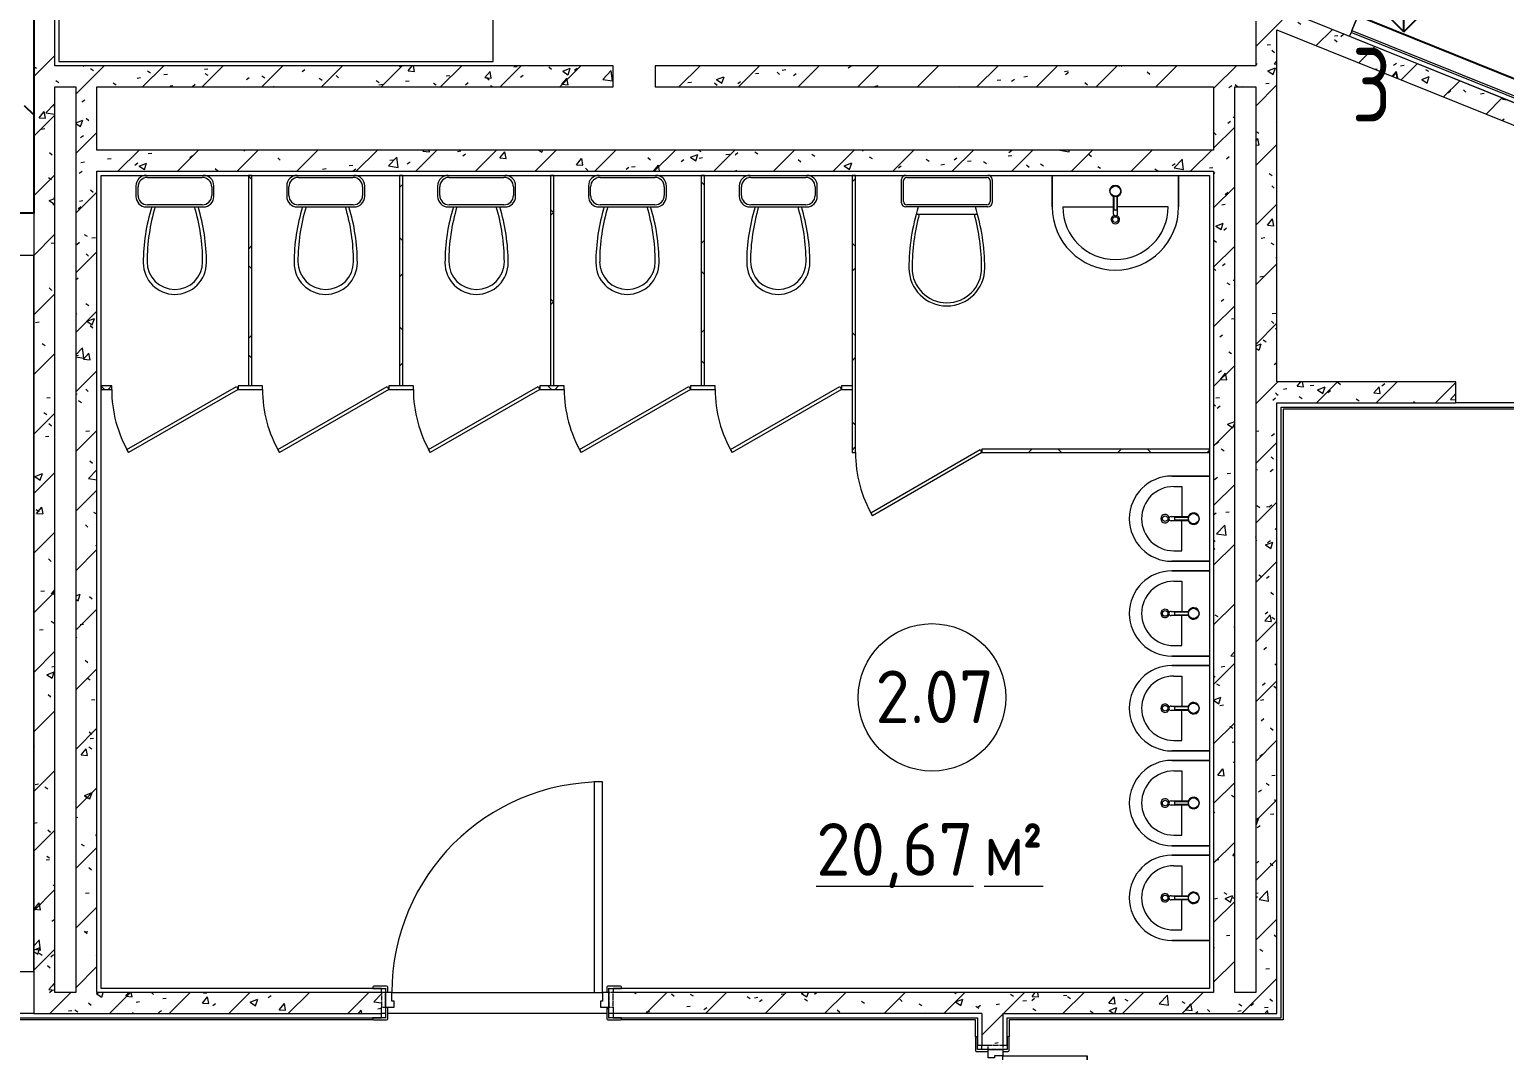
# Model space of a CAD drawing. Header units: millimetres. Extents: x -584918 to 2941280, y 3000189 to 4229862.
# Drawn here: x -453326 to -446325, y 3860735 to 3865582 of the extents above; entities that cross this region are included whole.
import ezdxf

# ---------------------------------------------------------------- set-up
doc = ezdxf.new("R2010")
doc.units = ezdxf.units.MM
doc.linetypes.add('ASVP_Невидимые', pattern=[5, 3, -2])
doc.linetypes.add('ASVP_Штриховая_ш3 п1_5', pattern=[4.5, 3, -1.5])
for name, color, linetype, lineweight in [('Двери', 7, 'Continuous', 0), ('Линии разделители', 7, 'ASVP_Штриховая_ш3 п1_5', 0), ('Марки помещений', 7, 'Continuous', 0), ('Обобщенные модели', 7, 'Continuous', 0), ('Перекрытие', 7, 'Continuous', 0), ('Разрезы', 7, 'Continuous', 0), ('Сантехника', 7, 'Continuous', 0), ('Стены внутренние', 7, 'Continuous', 0), ('Стены наружные', 7, 'Continuous', 0), ('Стены несущие', 7, 'Continuous', 0), ('Стены отделка', 7, 'Continuous', 0), ('Стены перегородки', 7, 'Continuous', 0), ('экспертиза условные обозначения', 1, 'Continuous', 0)]:
    doc.layers.add(name, color=color, linetype=linetype, lineweight=lineweight)
doc.styles.add('GOST Common_2', font='', dxfattribs={"height": 500})
doc.styles.add('GOST Common_3', font='', dxfattribs={"width": 0.9, "height": 500})
doc.styles.add('GOST Common_4', font='', dxfattribs={"width": 0.8, "height": 700})
doc.styles.get('GOST Common_2').set_extended_font_data('GOST Common')
doc.styles.get('GOST Common_3').set_extended_font_data('GOST Common')
doc.styles.get('GOST Common_4').set_extended_font_data('GOST Common')
pattern_1 = [(45, (-445536.98, 3844560.27), (-141.4214, 141.4214), [])]
pattern_2 = [(50, (-445536.98, 3844560.27), (364.368, -31.8783), [38.1, -419.1]), (355, (-445536.98, 3844560.27), (-70.486, 382.1133), [30.48, -335.28]), (100.451, (-445506.6, 3844557.6), (293.885, 350.2334), [32.38, -356.18]), (46.184, (-445537, 3844661.87), (542.1585, -84.086), [57.15, -628.65]), (96.636, (-445491.8, 3844654.86), (474.805, 494.855), [48.57, -534.27]), (351.184, (-445537, 3844661.87), (474.81, 494.85), [45.72, -502.92]), (21, (-445486.18, 3844636.47), (303.2285, -204.5305), [38.1, -419.1]), (326, (-445486.18, 3844636.47), (123.604, 368.376), [30.48, -335.28]), (71.451, (-445460.9, 3844619.42), (426.834, 163.8427), [32.38, -356.18]), (37.5, (-445536.98, 3844560.27), (6.17665, 169.11015), [16.764, -314.452, 16.764, -323.596, -336.55]), (37.5, (-445536.98, 3844560.27), (6.17665, 169.11015), [-671.576, 16.764, -319.786]), (7.5, (-445536.98, 3844560.27), (133.6389, 200.3615), [16.764, -177.292, 16.764, -306.832, -128.27]), (7.5, (-445536.98, 3844560.27), (133.6389, 200.3615), [-517.652, 16.764, -111.506]), (327.5, (-445650.27, 3844560.27), (271.1818, -11.4584), [16.764, -110.236, 16.764, -379.476, -525.78]), (327.5, (-445650.27, 3844560.27), (271.1818, -11.4584), [-523.24, 16.764, -509.016]), (317.5, (-445701.07, 3844560.27), (296.2585, 50.8528), [16.764, -148.336, 16.764, -246.38, -373.38]), (317.5, (-445701.07, 3844560.27), (296.2585, 50.8528), [-428.244, 16.764, -356.616])]
pattern_3 = [(45, (-445536.98, 3844560.27), (-212.132, 212.132), []), (135, (-445536.98, 3844560.27), (-212.132, -212.132), [])]
pattern_4 = [(90, (-445940.84, 3599179.46), (-431.0523, 431.0523), [114.3, -747.8046]), (45, (-445940.84, 3599179.46), (-431.0523, 431.0523), [114.3, -495.3]), (135, (-445940.84, 3599179.46), (-431.0523, -431.0523), [114.3, -495.3])]

# ---------------------------------------------------------------- blocks, each defined once
blk = doc.blocks.new('ASVP_ДверьДеревянная_1 полотно - Санузел 1000х2000h_полотно_ Г Л _950 в свету_-7525979-АР Этаж 02')
at = {"layer": 'Двери', "lineweight": 18}
for p, q in [((500, 1050), (460, 1050)), ((460, 1050), (460, 50)), ((500, 50), (500, 1050)), ((-500, 50), (-530, 50)), ((-530, 50), (-530, -20)), ((-500, 10), (-500, 50)), ((-490, 10), (-500, 10)), ((-490, -20), (-490, 10)), ((460, 50), (500, 50)), ((500, 10), (490, 10)), ((490, 10), (490, -20)), ((530, 50), (500, 50)), ((500, 50), (500, 10)), ((530, -20), (530, 50)), ((-530, -20), (-490, -20)), ((490, -20), (530, -20))]:
    blk.add_line(p, q, dxfattribs=at)
at = {"layer": 'Двери', "linetype": 'ASVP_Невидимые', "lineweight": 18}
for p, q in [((-530, 50), (-550, 50)), ((-550, 50), (-550, -20)), ((-530, -20), (-530, 50)), ((550, 50), (530, 50)), ((530, 50), (530, -20)), ((550, -20), (550, 50)), ((-550, -20), (-530, -20)), ((530, -20), (550, -20))]:
    blk.add_line(p, q, dxfattribs=at)
at = {"layer": 'Двери'}
blk.add_arc((500, 50), 1000, 90, 180, dxfattribs=at)
blk = doc.blocks.new('ASVP_НАЛИЧНИК МДФ_Двери - Наличник дверной МДФ-V8-АР Этаж 02')
at = {"layer": 'Обобщенные модели'}
h = blk.add_hatch(dxfattribs=at)
h.set_pattern_fill('FP_7', color=256, style=0, pattern_type=2)
h.set_pattern_definition([(216.87, (5735.7, -15912.83), (1249.4985, 833.00223), [208.25, -1874.25]), (206.565, (5985.6, -16037.78), (-416.5007, -416.5004), [465.661, -465.661]), (198.435, (5985.6, -16246.03), (-832.9995, -416.5009), [263.418, -1053.671])])
h.paths.add_polyline_path([(585, -10), (588.5, -8.5), (590, -5), (590, 0), (530, 0), (530, 50), (520, 50), (520, -5), (521.5, -8.5), (525, -10), (557.6, -10)])
h.paths.add_polyline_path([(-530, -10), (-525, -10), (-521.5, -8.5), (-520, -5), (-520, 50), (-530, 50), (-531, 0), (-590, -1), (-590, -5), (-588.5, -8.5), (-585, -10), (-531, -10)])
for p, q in [((-531, 0), (-590, 0)), ((-590, 0), (-590, -5)), ((-531, -1), (-531, 0)), ((-530, 50), (-530, -1)), ((-520, -5), (-520, 50)), ((520, 50), (520, -5)), ((530, -1), (530, 50)), ((590, 0), (531, 0)), ((531, 0), (531, -1)), ((590, -5), (590, 0)), ((-585, -10), (-525, -10)), ((-530, -1), (-531, -1)), ((525, -10), (585, -10)), ((531, -1), (530, -1))]:
    blk.add_line(p, q, dxfattribs=at)
for centre, start, end in [((-585, -5), 180, 270), ((-525, -5), 270, 360), ((525, -5), 180, 270), ((585, -5), 270, 360)]:
    blk.add_arc(centre, 5, start, end, dxfattribs=at)
blk = doc.blocks.new('ASVP_НАЛИЧНИК МДФ_Двери - Наличник дверной МДФ-V9-АР Этаж 02')
at = {"layer": 'Обобщенные модели'}
for p, q in [((-531, 0), (-590, 0)), ((-590, 0), (-590, -5)), ((-531, -1), (-531, 0)), ((-530, 20), (-530, -1)), ((-520, -5), (-520, 20)), ((520, 20), (520, -5)), ((530, -1), (530, 20)), ((590, 0), (531, 0)), ((531, 0), (531, -1)), ((590, -5), (590, 0)), ((-585, -10), (-525, -10)), ((-530, -1), (-531, -1)), ((525, -10), (585, -10)), ((531, -1), (530, -1))]:
    blk.add_line(p, q, dxfattribs=at)
for centre, start, end in [((-585, -5), 180, 270), ((-525, -5), 270, 360), ((525, -5), 180, 270), ((585, -5), 270, 360)]:
    blk.add_arc(centre, 5, start, end, dxfattribs=at)
blk = doc.blocks.new('ASVP_ДверьДеревянная_2 полотна - Межкомнатная 1300х2000h_полотна_ Г Л _1220 в свету_-7531502-АР Этаж 02')
at = {"layer": 'Двери', "lineweight": 18}
for p, q in [((650, 950), (610, 950)), ((610, 950), (610, 50)), ((650, 50), (650, 950)), ((-650, 450), (-610, 450)), ((-650, 50), (-650, 450)), ((-610, 450), (-610, 50)), ((-680, 50), (-650, 50)), ((-680, -20), (-680, 50)), ((-610, 50), (-650, 50)), ((-650, 50), (-650, 10)), ((-650, 10), (-640, 10)), ((-640, 10), (-640, -20)), ((610, 50), (650, 50)), ((650, 10), (640, 10)), ((640, 10), (640, -20)), ((680, 50), (650, 50)), ((650, 50), (650, 10)), ((680, -20), (680, 50)), ((-640, -20), (-680, -20)), ((640, -20), (680, -20))]:
    blk.add_line(p, q, dxfattribs=at)
at = {"layer": 'Двери', "linetype": 'ASVP_Невидимые', "lineweight": 18}
for p, q in [((-700, 50), (-680, 50)), ((-700, -20), (-700, 50)), ((-680, 50), (-680, -20)), ((700, 50), (680, 50)), ((680, 50), (680, -20)), ((700, -20), (700, 50)), ((-680, -20), (-700, -20)), ((680, -20), (700, -20))]:
    blk.add_line(p, q, dxfattribs=at)
at = {"layer": 'Двери'}
for centre, radius, start, end in [((650, 50), 900, 90, 180), ((-650, 50), 400, 360, 90)]:
    blk.add_arc(centre, radius, start, end, dxfattribs=at)
blk = doc.blocks.new('ASVP_НАЛИЧНИК МДФ_Двери - Наличник дверной МДФ-V57-АР Этаж 02')
at = {"layer": 'Обобщенные модели'}
for p, q in [((-681, 0), (-740, 0)), ((-740, 0), (-740, -5)), ((-681, -1), (-681, 0)), ((-680, 50), (-680, -1)), ((-670, -5), (-670, 50)), ((670, 50), (670, -5)), ((680, -1), (680, 50)), ((740, 0), (681, 0)), ((681, 0), (681, -1)), ((740, -5), (740, 0)), ((-735, -10), (-675, -10)), ((-680, -1), (-681, -1)), ((675, -10), (735, -10)), ((681, -1), (680, -1))]:
    blk.add_line(p, q, dxfattribs=at)
for centre, start, end in [((-735, -5), 180, 270), ((-675, -5), 270, 360), ((675, -5), 180, 270), ((735, -5), 270, 360)]:
    blk.add_arc(centre, 5, start, end, dxfattribs=at)
blk = doc.blocks.new('ASVP_НАЛИЧНИК МДФ_Двери - Наличник дверной МДФ-V58-АР Этаж 02')
at = {"layer": 'Обобщенные модели'}
for p, q in [((-681, 0), (-740, 0)), ((-740, 0), (-740, -5)), ((-681, -1), (-681, 0)), ((-680, 20), (-680, -1)), ((-670, -5), (-670, 20)), ((670, 20), (670, -5)), ((680, -1), (680, 20)), ((740, 0), (681, 0)), ((681, 0), (681, -1)), ((740, -5), (740, 0)), ((-735, -10), (-675, -10)), ((-680, -1), (-681, -1)), ((675, -10), (735, -10)), ((681, -1), (680, -1))]:
    blk.add_line(p, q, dxfattribs=at)
for centre, start, end in [((-735, -5), 180, 270), ((-675, -5), 270, 360), ((675, -5), 180, 270), ((735, -5), 270, 360)]:
    blk.add_arc(centre, 5, start, end, dxfattribs=at)
blk = doc.blocks.new('ASVP_2D_Унитаз_Слив - Унитаз детский-7571098-АР Этаж 02')
at = {"layer": 'Сантехника'}
for p, q in [((-294.1, -60), (-294.1, -110)), ((-284.1, -105), (-284.1, -65)), ((-239.1, -20), (20.9, -20)), ((65.9, -65), (65.9, -105)), ((75.9, -110), (75.9, -60)), ((-244.1, -160), (25.9, -160)), ((20.9, -150), (-239.1, -150))]:
    blk.add_line(p, q, dxfattribs=at)
for centre, radius, start, end in [((-244.1, -60), 50, 90, 180), ((-239.1, -65), 45, 90, 180), ((20.9, -65), 45, 360, 90), ((25.9, -60), 50, 360, 90), ((-244.1, -110), 50, 180, 270), ((-239.1, -105), 45, 180, 270), ((20.9, -105), 45, 270, 360), ((25.9, -110), 50, 270, 360), ((638.7, -425), 897.8, 162.83276, 180), ((661.9, -420.1), 902.8, 163.25645, 180), ((-880.1, -420.1), 902.8, 0, 16.74355), ((-856.9, -425), 897.8, 360, 17.16724), ((-109.1, -425), 150, 180, 269.90037), ((-109.1, -420.1), 131.9, 180, 270), ((-109.1, -425), 150, 269.90037, 360), ((-109.1, -420.1), 131.9, 270, 0)]:
    blk.add_arc(centre, radius, start, end, dxfattribs=at)
blk = doc.blocks.new('ASVP_2D_Унитаз_Слив - Унитаз для взрослых-7571099-АР Этаж 02')
at = {"layer": 'Сантехника'}
for p, q in [((-324.1, -140), (-324.1, -30)), ((-314.1, -135), (-314.1, -35)), ((-299.1, -20), (80.9, -20)), ((95.9, -35), (95.9, -135)), ((105.9, -30), (105.9, -140)), ((85.9, -160), (-304.1, -160)), ((80.9, -150), (-299.1, -150)), ((-254.8, -195), (36.7, -195))]:
    blk.add_line(p, q, dxfattribs=at)
for centre, radius, start, end in [((-304.1, -30), 20, 90, 180), ((-299.1, -35), 15, 90, 180), ((80.9, -35), 15, 360, 90), ((85.9, -30), 20, 0, 90), ((-304.1, -140), 20, 180, 270), ((-299.1, -135), 15, 180, 270), ((80.9, -135), 15, 270, 0), ((85.9, -140), 20, 270, 0), ((676.9, -450), 966, 162.52982, 180), ((691.9, -450), 966, 164.69381, 180), ((-910.1, -450), 966, 360, 15.30619), ((-895.1, -450), 966, 360, 17.47018), ((-109.1, -450), 180, 180, 270), ((-109.1, -450), 165, 180, 270), ((-109.1, -450), 165, 270, 360), ((-109.1, -450), 180, 270, 360)]:
    blk.add_arc(centre, radius, start, end, dxfattribs=at)
blk = doc.blocks.new('ASVP_2D_Раковина - Раковина 405х380 _детская_-7545342-АР Этаж 02')
at = {"layer": 'Сантехника'}
for p, q in [((-311.6, 187.5), (-311.6, 10)), ((-311.6, 10), (-311.6, 187.5)), ((-261.6, 179.3), (-261.6, 140)), ((-119.1, 110.6), (-119.1, 191.9)), ((-115.1, 176), (-115.1, 109.6)), ((-103.1, 176), (-115.1, 176)), ((-103.1, 109.6), (-103.1, 176)), ((-99.1, 191.9), (-99.1, 110.6)), ((43.4, 179.3), (43.4, 140)), ((93.4, 10), (93.4, 187.5)), ((93.4, 187.5), (93.4, 10)), ((-261.6, 140), (-119.1, 140)), ((43.4, 140), (-99.1, 140))]:
    blk.add_line(p, q, dxfattribs=at)
for centre, radius in [((-109.1, 220), 13.3), ((-109.1, 85), 24.5)]:
    blk.add_circle(centre, radius, dxfattribs=at)
for centre, radius, start, end in [((-109.1, 187.5), 202.5, 360, 180), ((-109.1, 187.5), 202.5, 360, 180), ((-109.1, 179.3), 152.5, 0, 180), ((-109.1, 220), 20, 284.14377, 255.85623), ((-109.1, 191.9), 10, 0, 180), ((-109.1, 85), 27.5, 102.60426, 77.39774), ((-109.1, 85), 25.3, 76.29328, 103.7089)]:
    blk.add_arc(centre, radius, start, end, dxfattribs=at)
blk = doc.blocks.new('Д_Эскиз_1П - Дверь_в_трансформируемой_перегородке-7571097-АР Этаж 02')
at = {"layer": 'Двери'}
for p, q in [((-300, 8), (219.6, 308)), ((227.6, 294.1), (-292, -5.9)), ((219.6, 308), (227.6, 294.1)), ((-292, -5.9), (-300, 8))]:
    blk.add_line(p, q, dxfattribs=at)
blk.add_arc((-300, 8), 600, 0, 30, dxfattribs=at)
blk = doc.blocks.new('ASVP_2D_Раковина - Раковина 600х450-7571100-АР Этаж 02')
at = {"layer": 'Сантехника'}
for p, q in [((-409.1, -160), (-409.1, -10)), ((-409.1, -10), (-409.1, -160)), ((190.9, -10), (190.9, -160)), ((190.9, -160), (190.9, -10)), ((-119.1, -110.6), (-119.1, -191.9)), ((-115.1, -176), (-115.1, -109.6)), ((-103.1, -109.6), (-103.1, -176)), ((-99.1, -191.9), (-99.1, -110.6)), ((-359.1, -160), (-119.1, -160)), ((-103.1, -176), (-115.1, -176)), ((140.9, -160), (-99.1, -160))]:
    blk.add_line(p, q, dxfattribs=at)
for centre, radius in [((-109.1, -85), 24.5), ((-109.1, -220), 13.3)]:
    blk.add_circle(centre, radius, dxfattribs=at)
for centre, radius, start, end in [((-109.1, -85), 27.5, 282.60226, 257.39574), ((-109.1, -85), 25.3, 256.2911, 283.70672), ((-109.1, -160), 300, 180, 0), ((-109.1, -160), 300, 180, 0), ((-109.1, -160), 250, 180, 360), ((-109.1, -220), 20, 104.14377, 75.85623), ((-109.1, -191.9), 10, 180, 360)]:
    blk.add_arc(centre, radius, start, end, dxfattribs=at)
blk = doc.blocks.new('ASVP_Марка_Помещение_ДваЗначения - Номер Площадь-685795-АР Этаж 02')
at = {"layer": 'Марки помещений'}
blk.add_circle((0, 0), 3.5, dxfattribs=at)

msp = doc.modelspace()

# ---------------------------------------------------------------- hatches: boundary and pattern name
at = {"layer": 'Стены внутренние'}
h = msp.add_hatch(dxfattribs=at)
h.set_pattern_fill('FP_1', color=256, style=0, pattern_type=2)
h.set_pattern_definition(pattern_1)
h.paths.add_polyline_path([(-445819.684, 3864941.668), (-445782.306, 3865034.42), (-451863.617, 3867485.097), (-451900.995, 3867392.345), (-446049.846, 3865034.42)])
h = msp.add_hatch(dxfattribs=at)
h.set_pattern_fill('FP_2', color=256, style=0, pattern_type=2)
h.set_pattern_definition(pattern_2)
h.paths.add_polyline_path([(-445819.684, 3864941.668), (-445782.306, 3865034.42), (-451863.617, 3867485.097), (-451900.995, 3867392.345), (-446049.846, 3865034.42)])
h = msp.add_hatch(dxfattribs=at)
h.set_pattern_fill('FP_1', color=256, style=0, pattern_type=2)
h.set_pattern_definition(pattern_1)
h.paths.add_polyline_path([(-453306.082, 3865409.598), (-453206.082, 3865409.598), (-453206.082, 3866511.202), (-453306.082, 3866511.202), (-453306.082, 3865459.028)])
h = msp.add_hatch(dxfattribs=at)
h.set_pattern_fill('FP_2', color=256, style=0, pattern_type=2)
h.set_pattern_definition(pattern_2)
h.paths.add_polyline_path([(-453306.082, 3865409.598), (-453206.082, 3865409.598), (-453206.082, 3866511.202), (-453306.082, 3866511.202), (-453306.082, 3865459.028)])
h = msp.add_hatch(dxfattribs=at)
h.set_pattern_fill('FP_1', color=256, style=0, pattern_type=2)
h.set_pattern_definition(pattern_1)
h.paths.add_polyline_path([(-447506.082, 3861009.598), (-447406.082, 3861009.598), (-447406.082, 3865580.963), (-447506.082, 3865621.261), (-447506.082, 3861122.249)])
h = msp.add_hatch(dxfattribs=at)
h.set_pattern_fill('FP_2', color=256, style=0, pattern_type=2)
h.set_pattern_definition(pattern_2)
h.paths.add_polyline_path([(-447506.082, 3861009.598), (-447406.082, 3861009.598), (-447406.082, 3865580.963), (-447506.082, 3865621.261), (-447506.082, 3861122.249)])
h = msp.add_hatch(dxfattribs=at)
h.set_pattern_fill('FP_1', color=256, style=0, pattern_type=2)
h.set_pattern_definition(pattern_1)
h.paths.add_polyline_path([(-452480.279, 3865309.598), (-450556.082, 3865309.598), (-450556.082, 3865409.598), (-453306.082, 3865409.598), (-453306.082, 3865309.598), (-452963.217, 3865309.598)])
h = msp.add_hatch(dxfattribs=at)
h.set_pattern_fill('FP_2', color=256, style=0, pattern_type=2)
h.set_pattern_definition(pattern_2)
h.paths.add_polyline_path([(-452480.279, 3865309.598), (-450556.082, 3865309.598), (-450556.082, 3865409.598), (-453306.082, 3865409.598), (-453306.082, 3865309.598), (-452963.217, 3865309.598)])
h = msp.add_hatch(dxfattribs=at)
h.set_pattern_fill('FP_1', color=256, style=0, pattern_type=2)
h.set_pattern_definition(pattern_1)
h.paths.add_polyline_path([(-447506.082, 3865309.598), (-447506.082, 3865409.598), (-450356.082, 3865409.598), (-450356.082, 3865309.598), (-447606.082, 3865309.598)])
h = msp.add_hatch(dxfattribs=at)
h.set_pattern_fill('FP_2', color=256, style=0, pattern_type=2)
h.set_pattern_definition(pattern_2)
h.paths.add_polyline_path([(-447506.082, 3865309.598), (-447506.082, 3865409.598), (-450356.082, 3865409.598), (-450356.082, 3865309.598), (-447606.082, 3865309.598)])
h = msp.add_hatch(dxfattribs=at)
h.set_pattern_fill('FP_1', color=256, style=0, pattern_type=2)
h.set_pattern_definition(pattern_1)
h.paths.add_polyline_path([(-453206.082, 3861009.598), (-453206.082, 3865309.598), (-453306.082, 3865309.598), (-453306.082, 3861009.598)])
h = msp.add_hatch(dxfattribs=at)
h.set_pattern_fill('FP_2', color=256, style=0, pattern_type=2)
h.set_pattern_definition(pattern_2)
h.paths.add_polyline_path([(-453206.082, 3861009.598), (-453206.082, 3865309.598), (-453306.082, 3865309.598), (-453306.082, 3861009.598)])
h = msp.add_hatch(dxfattribs=at)
h.set_pattern_fill('FP_1', color=256, style=0, pattern_type=2)
h.set_pattern_definition(pattern_1)
h.paths.add_polyline_path([(-453106.082, 3861009.598), (-453006.082, 3861009.598), (-453006.082, 3865309.598), (-453106.082, 3865309.598), (-453106.082, 3861122.249)])
h = msp.add_hatch(dxfattribs=at)
h.set_pattern_fill('FP_2', color=256, style=0, pattern_type=2)
h.set_pattern_definition(pattern_2)
h.paths.add_polyline_path([(-453106.082, 3861009.598), (-453006.082, 3861009.598), (-453006.082, 3865309.598), (-453106.082, 3865309.598), (-453106.082, 3861122.249)])
h = msp.add_hatch(dxfattribs=at)
h.set_pattern_fill('FP_1', color=256, style=0, pattern_type=2)
h.set_pattern_definition(pattern_1)
h.paths.add_polyline_path([(-447606.082, 3861009.598), (-447606.082, 3865309.598), (-447706.082, 3865309.598), (-447706.082, 3861009.598)])
h = msp.add_hatch(dxfattribs=at)
h.set_pattern_fill('FP_2', color=256, style=0, pattern_type=2)
h.set_pattern_definition(pattern_2)
h.paths.add_polyline_path([(-447606.082, 3861009.598), (-447606.082, 3865309.598), (-447706.082, 3865309.598), (-447706.082, 3861009.598)])
h = msp.add_hatch(dxfattribs=at)
h.set_pattern_fill('FP_1', color=256, style=0, pattern_type=2)
h.set_pattern_definition(pattern_1)
h.paths.add_polyline_path([(-453006.082, 3864909.598), (-447706.082, 3864909.598), (-447706.082, 3865009.598), (-453006.082, 3865009.598)])
h = msp.add_hatch(dxfattribs=at)
h.set_pattern_fill('FP_2', color=256, style=0, pattern_type=2)
h.set_pattern_definition(pattern_2)
h.paths.add_polyline_path([(-453006.082, 3864909.598), (-447706.082, 3864909.598), (-447706.082, 3865009.598), (-453006.082, 3865009.598)])
h = msp.add_hatch(dxfattribs=at)
h.set_pattern_fill('FP_1', color=256, style=0, pattern_type=2)
h.set_pattern_definition(pattern_1)
h.paths.add_polyline_path([(-447398.939, 3863809.598), (-446556.082, 3863809.598), (-446556.082, 3863909.598), (-447406.082, 3863909.598), (-447406.082, 3863809.598)])
h = msp.add_hatch(dxfattribs=at)
h.set_pattern_fill('FP_2', color=256, style=0, pattern_type=2)
h.set_pattern_definition(pattern_2)
h.paths.add_polyline_path([(-447398.939, 3863809.598), (-446556.082, 3863809.598), (-446556.082, 3863909.598), (-447406.082, 3863909.598), (-447406.082, 3863809.598)])
h = msp.add_hatch(dxfattribs=at)
h.set_pattern_fill('FP_1', color=256, style=0, pattern_type=2)
h.set_pattern_definition(pattern_1)
h.paths.add_polyline_path([(-447606.082, 3860909.598), (-447406.082, 3860909.598), (-447406.082, 3861009.598), (-450556.082, 3861009.598), (-450556.082, 3860909.598), (-447706.082, 3860909.598)])
h.paths.add_polyline_path([(-452480.279, 3860909.598), (-451656.082, 3860909.598), (-451656.082, 3861009.598), (-453306.082, 3861009.598), (-453306.082, 3860909.598), (-453006.082, 3860909.598)])
h = msp.add_hatch(dxfattribs=at)
h.set_pattern_fill('FP_2', color=256, style=0, pattern_type=2)
h.set_pattern_definition(pattern_2)
h.paths.add_polyline_path([(-447606.082, 3860909.598), (-447406.082, 3860909.598), (-447406.082, 3861009.598), (-450556.082, 3861009.598), (-450556.082, 3860909.598), (-447706.082, 3860909.598)])
h.paths.add_polyline_path([(-452480.279, 3860909.598), (-451656.082, 3860909.598), (-451656.082, 3861009.598), (-453306.082, 3861009.598), (-453306.082, 3860909.598), (-453006.082, 3860909.598)])
h = msp.add_hatch(dxfattribs=at)
h.set_pattern_fill('FP_1', color=256, style=0, pattern_type=2)
h.set_pattern_definition(pattern_1)
h.paths.add_polyline_path([(-448806.082, 3859309.598), (-448706.082, 3859309.598), (-448706.082, 3859359.598), (-448806.082, 3859359.598), (-448806.082, 3859315.258)])
h.paths.add_polyline_path([(-448776.082, 3860759.598), (-448706.082, 3860759.598), (-448706.082, 3860909.598), (-448806.082, 3860908.442), (-448806.082, 3860759.598)])
h = msp.add_hatch(dxfattribs=at)
h.set_pattern_fill('FP_2', color=256, style=0, pattern_type=2)
h.set_pattern_definition(pattern_2)
h.paths.add_polyline_path([(-448806.082, 3859309.598), (-448706.082, 3859309.598), (-448706.082, 3859359.598), (-448806.082, 3859359.598), (-448806.082, 3859315.258)])
h.paths.add_polyline_path([(-448776.082, 3860759.598), (-448706.082, 3860759.598), (-448706.082, 3860909.598), (-448806.082, 3860908.442), (-448806.082, 3860759.598)])
at = {"layer": 'Стены наружные'}
h = msp.add_hatch(dxfattribs=at)
h.set_pattern_fill('FP_14', color=256, style=0, pattern_type=2)
h.set_pattern_definition(pattern_3)
h.paths.add_polyline_path([(-452286.082, 3863889.598), (-452270.082, 3863889.598), (-452270.082, 3864889.598), (-452286.082, 3864889.598), (-452286.082, 3864013.435)])
h = msp.add_hatch(dxfattribs=at)
h.set_pattern_fill('FP_14', color=256, style=0, pattern_type=2)
h.set_pattern_definition(pattern_3)
h.paths.add_polyline_path([(-451570.082, 3863889.598), (-451554.082, 3863889.598), (-451554.082, 3864889.598), (-451570.082, 3864889.598), (-451570.082, 3864013.435)])
h = msp.add_hatch(dxfattribs=at)
h.set_pattern_fill('FP_14', color=256, style=0, pattern_type=2)
h.set_pattern_definition(pattern_3)
h.paths.add_polyline_path([(-450854.082, 3863889.598), (-450838.082, 3863889.598), (-450838.082, 3864889.598), (-450854.082, 3864889.598), (-450854.082, 3864013.435)])
h = msp.add_hatch(dxfattribs=at)
h.set_pattern_fill('FP_14', color=256, style=0, pattern_type=2)
h.set_pattern_definition(pattern_3)
h.paths.add_polyline_path([(-450138.082, 3863889.598), (-450122.082, 3863889.598), (-450122.082, 3864889.598), (-450138.082, 3864889.598), (-450138.082, 3864013.435)])
h = msp.add_hatch(dxfattribs=at)
h.set_pattern_fill('FP_14', color=256, style=0, pattern_type=2)
h.set_pattern_definition(pattern_3)
h.paths.add_polyline_path([(-449422.082, 3863573.598), (-449406.082, 3863573.598), (-449406.082, 3864889.598), (-449422.082, 3864889.598), (-449422.082, 3864013.435)])
h = msp.add_hatch(dxfattribs=at)
h.set_pattern_fill('FP_14', color=256, style=0, pattern_type=2)
h.set_pattern_definition(pattern_3)
h.paths.add_polyline_path([(-451570.082, 3863873.598), (-451504.082, 3863873.598), (-451504.082, 3863889.598), (-451620.082, 3863889.598), (-451620.082, 3863873.598)])
h.paths.add_polyline_path([(-452986.082, 3863873.598), (-452936.082, 3863873.598), (-452936.082, 3863889.598), (-452986.082, 3863889.598)])
h.paths.add_polyline_path([(-452336.082, 3863873.598), (-452220.082, 3863873.598), (-452220.082, 3863889.598), (-452336.082, 3863889.598)])
h.paths.add_polyline_path([(-450904.082, 3863873.598), (-450788.082, 3863873.598), (-450788.082, 3863889.598), (-450904.082, 3863889.598)])
h.paths.add_polyline_path([(-449472.082, 3863873.598), (-449422.082, 3863873.598), (-449422.082, 3863889.598), (-449472.082, 3863889.598)])
h.paths.add_polyline_path([(-450122.082, 3863873.598), (-450072.082, 3863873.598), (-450072.082, 3863889.598), (-450188.082, 3863889.598), (-450188.082, 3863873.598), (-450138.082, 3863873.598)])
h = msp.add_hatch(dxfattribs=at)
h.set_pattern_fill('FP_14', color=256, style=0, pattern_type=2)
h.set_pattern_definition(pattern_3)
h.paths.add_polyline_path([(-448616.778, 3863573.598), (-447726.082, 3863573.598), (-447726.082, 3863589.598), (-448806.082, 3863589.598), (-448806.082, 3863573.598)])
at = {"layer": 'экспертиза условные обозначения', "lineweight": -3}
h = msp.add_hatch(dxfattribs=at)
h.set_pattern_fill('GRASS', color=3, scale=24)
h.set_pattern_definition(pattern_4)
edge = h.paths.add_edge_path()
edge.add_line((-464117.667, 3872531.111), (-463407.492, 3874293.397))
edge.add_line((-463407.492, 3874293.397), (-446452.447, 3867460.767))
edge.add_line((-446452.447, 3867460.767), (-447162.622, 3865698.481))
edge.add_line((-447162.622, 3865698.481), (-451766.386, 3867559.12))
edge.add_arc((-452188.302, 3866523.809), 1117.981, 67.8278443, 178.9159405)
edge.add_line((-453306.082, 3866544.96), (-453306.082, 3864709.598))
edge.add_line((-453306.082, 3864709.598), (-456258.851, 3864709.598))
edge.add_line((-456258.851, 3864709.598), (-456256.082, 3869363.01))
edge.add_line((-456256.082, 3869363.01), (-460266.386, 3870984.493))
edge.add_line((-460266.386, 3870984.493), (-462958.851, 3872069.516))
h = msp.add_hatch(dxfattribs=at)
h.set_pattern_fill('GRASS', color=3, scale=24)
h.set_pattern_definition(pattern_4)
edge = h.paths.add_edge_path()
edge.add_line((-447049.451, 3865658.265), (-446341.145, 3867415.913))
edge.add_line((-446341.145, 3867415.913), (-444564.946, 3866700.132))
edge.add_line((-444564.946, 3866700.132), (-442509.176, 3871801.486))
edge.add_line((-442509.176, 3871801.486), (-441117.898, 3871240.821))
edge.add_line((-441117.898, 3871240.821), (-443173.668, 3866139.467))
edge.add_line((-443173.668, 3866139.467), (-432539.664, 3861854.123))
edge.add_line((-432539.664, 3861854.123), (-433249.838, 3860091.837))
edge.add_line((-433249.838, 3860091.837), (-438544.928, 3862225.679))
edge.add_arc((-438931.415, 3861168.873), 1125.26, 69.9119077, 178.1393932)
edge.add_line((-440056.082, 3861205.408), (-440056.082, 3859309.598))
edge.add_line((-440056.082, 3859309.598), (-442806.082, 3859309.598))
edge.add_line((-442806.082, 3859309.598), (-442806.082, 3863942.86))
edge.add_line((-442806.082, 3863942.86), (-445766.386, 3865141.209))
edge.add_line((-445766.386, 3865141.209), (-447049.451, 3865658.265))

# ---------------------------------------------------------------- linework, layer by layer
at = {"layer": 'Линии разделители'}
msp.add_line((-447049.658, 3865577.488), (-447023.494, 3865642.414), dxfattribs=at)
at = {"layer": 'Перекрытие'}
for p, q in [((-451126.082, 3865429.598), (-451126.082, 3867058.504)), ((-453186.082, 3866511.202), (-453186.082, 3865429.598)), ((-447023.494, 3865642.414), (-447049.658, 3865577.488)), ((-453186.082, 3865429.598), (-451126.082, 3865429.598)), ((-451606.082, 3861009.598), (-450646.082, 3861009.598)), ((-451636.082, 3860909.598), (-451656.082, 3860909.598)), ((-450586.082, 3860909.598), (-451626.082, 3860909.598)), ((-450556.082, 3860909.598), (-450576.082, 3860909.598)), ((-448806.082, 3860739.598), (-448806.082, 3860759.598))]:
    msp.add_line(p, q, dxfattribs=at)
at = {"layer": 'Стены внутренние'}
for p, q in [((-447049.658, 3865577.488), (-447053.396, 3865568.213)), ((-447049.658, 3865577.488), (-442826.082, 3863875.45)), ((-447376.082, 3863779.598), (-447376.082, 3860879.598)), ((-443086.082, 3863779.598), (-447376.082, 3863779.598)), ((-451696.082, 3860879.598), (-453966.082, 3860879.598)), ((-451696.082, 3860879.598), (-451696.082, 3860884.598)), ((-450516.082, 3860879.598), (-450516.082, 3860884.598)), ((-448836.082, 3860879.598), (-450516.082, 3860879.598)), ((-448836.082, 3860799.598), (-448836.082, 3860879.598)), ((-447376.082, 3860879.598), (-448676.082, 3860879.598)), ((-448676.082, 3860879.598), (-448676.082, 3860799.598)), ((-448836.082, 3860799.598), (-448831.082, 3860799.598)), ((-448676.082, 3860799.598), (-448681.082, 3860799.598))]:
    msp.add_line(p, q, dxfattribs=at)
at = {"layer": 'Стены несущие'}
for p, q in [((-442856.082, 3863855.195), (-451863.617, 3867485.097)), ((-453306.082, 3866511.202), (-453306.082, 3865409.598)), ((-453206.082, 3865409.598), (-453206.082, 3866511.202)), ((-447506.082, 3865621.261), (-447506.082, 3865409.598)), ((-447406.082, 3865580.963), (-444556.082, 3864432.455)), ((-447406.082, 3863909.598), (-447406.082, 3865580.963)), ((-453306.082, 3865409.598), (-453306.082, 3860909.598)), ((-450556.082, 3865409.598), (-453206.082, 3865409.598)), ((-450556.082, 3865309.598), (-450556.082, 3865409.598)), ((-447506.082, 3865409.598), (-450356.082, 3865409.598)), ((-450356.082, 3865409.598), (-450356.082, 3865309.598)), ((-453206.082, 3861009.598), (-453206.082, 3865309.598)), ((-453206.082, 3865309.598), (-453106.082, 3865309.598)), ((-453106.082, 3865309.598), (-453106.082, 3861009.598)), ((-453006.082, 3865309.598), (-450556.082, 3865309.598)), ((-453006.082, 3865009.598), (-453006.082, 3865309.598)), ((-450356.082, 3865309.598), (-447706.082, 3865309.598)), ((-447706.082, 3865309.598), (-447706.082, 3865009.598)), ((-447606.082, 3865309.598), (-447506.082, 3865309.598)), ((-447606.082, 3861009.598), (-447606.082, 3865309.598)), ((-447506.082, 3865309.598), (-447506.082, 3861009.598)), ((-447706.082, 3865009.598), (-453006.082, 3865009.598)), ((-453006.082, 3864909.598), (-447706.082, 3864909.598)), ((-453006.082, 3861009.598), (-453006.082, 3864909.598)), ((-447706.082, 3864909.598), (-447706.082, 3861009.598)), ((-446556.082, 3863909.598), (-447406.082, 3863909.598)), ((-446556.082, 3863809.598), (-446556.082, 3863909.598)), ((-447406.082, 3860909.598), (-447406.082, 3863809.598)), ((-447406.082, 3863809.598), (-446556.082, 3863809.598)), ((-453106.082, 3861009.598), (-453206.082, 3861009.598)), ((-451656.082, 3861009.598), (-453006.082, 3861009.598)), ((-447706.082, 3861009.598), (-450556.082, 3861009.598)), ((-447506.082, 3861009.598), (-447606.082, 3861009.598)), ((-451656.082, 3860909.598), (-451656.082, 3860939.598)), ((-450556.082, 3860939.598), (-450556.082, 3860909.598)), ((-453306.082, 3860909.598), (-451656.082, 3860909.598)), ((-448806.082, 3860909.598), (-450556.082, 3860909.598)), ((-448806.082, 3860909.598), (-448806.082, 3860759.598)), ((-448706.082, 3860909.598), (-447406.082, 3860909.598)), ((-448706.082, 3860909.598), (-448706.082, 3860759.598)), ((-448806.082, 3860759.598), (-448776.082, 3860759.598))]:
    msp.add_line(p, q, dxfattribs=at)
at = {"layer": 'Стены отделка'}
for p, q in [((-453306.082, 3864709.598), (-453306.082, 3866511.202)), ((-447053.396, 3865568.213), (-447060.872, 3865549.662)), ((-442836.082, 3863868.698), (-447053.396, 3865568.213)), ((-447060.872, 3865549.662), (-442856.082, 3863855.195)), ((-452986.082, 3864889.598), (-447726.082, 3864889.598)), ((-452986.082, 3861029.598), (-452986.082, 3864889.598)), ((-447726.082, 3864889.598), (-447726.082, 3861029.598)), ((-453906.082, 3864709.598), (-453306.082, 3864709.598)), ((-453306.082, 3864509.598), (-454006.082, 3864509.598)), ((-453306.082, 3861109.598), (-453306.082, 3864509.598)), ((-443056.082, 3863809.598), (-446556.082, 3863809.598)), ((-447386.082, 3860889.598), (-447386.082, 3863789.598)), ((-447386.082, 3863789.598), (-443076.082, 3863789.598)), ((-454106.082, 3861109.598), (-453306.082, 3861109.598)), ((-451656.082, 3861029.598), (-452986.082, 3861029.598)), ((-451656.082, 3861009.598), (-451656.082, 3861029.598)), ((-447726.082, 3861029.598), (-450556.082, 3861029.598)), ((-450556.082, 3861029.598), (-450556.082, 3861009.598)), ((-453306.082, 3860909.598), (-454106.082, 3860909.598)), ((-454106.082, 3860889.598), (-451656.082, 3860889.598)), ((-451656.082, 3860889.598), (-451656.082, 3860909.598)), ((-450556.082, 3860909.598), (-450556.082, 3860889.598)), ((-450556.082, 3860889.598), (-448826.082, 3860889.598)), ((-448826.082, 3860889.598), (-448826.082, 3860759.598)), ((-448686.082, 3860889.598), (-447386.082, 3860889.598)), ((-448686.082, 3860759.598), (-448686.082, 3860889.598)), ((-448826.082, 3860759.598), (-448806.082, 3860759.598)), ((-448706.082, 3860759.598), (-448686.082, 3860759.598))]:
    msp.add_line(p, q, dxfattribs=at)
at = {"layer": 'Стены перегородки'}
for p, q in [((-452286.082, 3864889.598), (-452286.082, 3863889.598)), ((-452270.082, 3864889.598), (-452286.082, 3864889.598)), ((-452270.082, 3863889.598), (-452270.082, 3864889.598)), ((-451570.082, 3864889.598), (-451570.082, 3863889.598)), ((-451554.082, 3864889.598), (-451570.082, 3864889.598)), ((-451554.082, 3863889.598), (-451554.082, 3864889.598)), ((-450854.082, 3864889.598), (-450854.082, 3863889.598)), ((-450838.082, 3864889.598), (-450854.082, 3864889.598)), ((-450838.082, 3863889.598), (-450838.082, 3864889.598)), ((-450138.082, 3864889.598), (-450138.082, 3863889.598)), ((-450122.082, 3864889.598), (-450138.082, 3864889.598)), ((-450122.082, 3863889.598), (-450122.082, 3864889.598)), ((-449422.082, 3864889.598), (-449422.082, 3863573.598)), ((-449406.082, 3864889.598), (-449422.082, 3864889.598)), ((-449406.082, 3863573.598), (-449406.082, 3864889.598)), ((-452936.082, 3863889.598), (-452986.082, 3863889.598)), ((-452986.082, 3863889.598), (-452986.082, 3863873.598)), ((-452936.082, 3863873.598), (-452936.082, 3863889.598)), ((-452220.082, 3863889.598), (-452336.082, 3863889.598)), ((-452336.082, 3863889.598), (-452336.082, 3863873.598)), ((-452220.082, 3863873.598), (-452220.082, 3863889.598)), ((-451504.082, 3863889.598), (-451620.082, 3863889.598)), ((-451620.082, 3863889.598), (-451620.082, 3863873.598)), ((-451504.082, 3863873.598), (-451504.082, 3863889.598)), ((-450788.082, 3863889.598), (-450904.082, 3863889.598)), ((-450904.082, 3863889.598), (-450904.082, 3863873.598)), ((-450788.082, 3863873.598), (-450788.082, 3863889.598)), ((-450072.082, 3863889.598), (-450188.082, 3863889.598)), ((-450188.082, 3863889.598), (-450188.082, 3863873.598)), ((-450072.082, 3863873.598), (-450072.082, 3863889.598)), ((-449422.082, 3863889.598), (-449472.082, 3863889.598)), ((-449472.082, 3863889.598), (-449472.082, 3863873.598)), ((-452986.082, 3863873.598), (-452936.082, 3863873.598)), ((-452336.082, 3863873.598), (-452220.082, 3863873.598)), ((-451620.082, 3863873.598), (-451504.082, 3863873.598)), ((-450904.082, 3863873.598), (-450788.082, 3863873.598)), ((-450188.082, 3863873.598), (-450072.082, 3863873.598)), ((-449472.082, 3863873.598), (-449422.082, 3863873.598)), ((-449422.082, 3863573.598), (-449406.082, 3863573.598)), ((-447726.082, 3863589.598), (-448806.082, 3863589.598)), ((-448806.082, 3863589.598), (-448806.082, 3863573.598)), ((-448806.082, 3863573.598), (-447726.082, 3863573.598)), ((-447726.082, 3863573.598), (-447726.082, 3863589.598))]:
    msp.add_line(p, q, dxfattribs=at)
at = {"layer": 'экспертиза условные обозначения', "color": 3, "lineweight": -3}
for points in [[(-464117.667, 3872531.111), (-463407.492, 3874293.397), (-446452.447, 3867460.767), (-447162.622, 3865698.481), (-451766.386, 3867559.12, 0.52661635), (-453306.082, 3866544.96), (-453306.082, 3864709.598), (-456258.851, 3864709.598), (-456256.082, 3869363.01), (-460266.386, 3870984.493), (-462958.851, 3872069.516)], [(-447049.451, 3865658.265), (-446341.145, 3867415.913), (-444564.946, 3866700.132), (-442509.176, 3871801.486), (-441117.898, 3871240.821), (-443173.668, 3866139.467), (-432539.664, 3861854.123), (-433249.838, 3860091.837), (-438544.928, 3862225.679, 0.51077637), (-440056.082, 3861205.408), (-440056.082, 3859309.598), (-442806.082, 3859309.598), (-442806.082, 3863942.86), (-445766.386, 3865141.209), (-447049.451, 3865658.265)]]:
    msp.add_lwpolyline(points, format="xyb", dxfattribs=at)

# ---------------------------------------------------------------- block references
at = {"layer": 'Двери'}
for name, p, rotation in [('Д_Эскиз_1П - Дверь_в_трансформируемой_перегородке-7571097-АР Этаж 02', (-452636.082, 3863881.598), 180), ('Д_Эскиз_1П - Дверь_в_трансформируемой_перегородке-7571097-АР Этаж 02', (-451920.082, 3863881.598), 180), ('Д_Эскиз_1П - Дверь_в_трансформируемой_перегородке-7571097-АР Этаж 02', (-451204.082, 3863881.598), 180), ('Д_Эскиз_1П - Дверь_в_трансформируемой_перегородке-7571097-АР Этаж 02', (-450488.082, 3863881.598), 180), ('Д_Эскиз_1П - Дверь_в_трансформируемой_перегородке-7571097-АР Этаж 02', (-449772.082, 3863881.598), 180), ('Д_Эскиз_1П - Дверь_в_трансформируемой_перегородке-7571097-АР Этаж 02', (-449106.082, 3863581.598), 180), ('ASVP_ДверьДеревянная_2 полотна - Межкомнатная 1300х2000h_полотна_ Г Л _1220 в свету_-7531502-АР Этаж 02', (-448756.082, 3860059.598), 269.9999999999999)]:
    msp.add_blockref(name, p, dxfattribs=dict(at, rotation=rotation))
msp.add_blockref('ASVP_ДверьДеревянная_1 полотно - Санузел 1000х2000h_полотно_ Г Л _950 в свету_-7525979-АР Этаж 02', (-451106.082, 3860959.598), dxfattribs=at)
at = {"layer": 'Марки помещений', "xscale": 99.99999999999993, "yscale": 99.99999999999993, "zscale": 99.99999999999993}
msp.add_blockref('ASVP_Марка_Помещение_ДваЗначения - Номер Площадь-685795-АР Этаж 02', (-449042.716, 3862411.265), dxfattribs=at)
at = {"layer": 'Обобщенные модели'}
for name, p, rotation in [('ASVP_НАЛИЧНИК МДФ_Двери - Наличник дверной МДФ-V9-АР Этаж 02', (-451106.082, 3861029.598), 180), ('ASVP_НАЛИЧНИК МДФ_Двери - Наличник дверной МДФ-V57-АР Этаж 02', (-448826.082, 3860059.598), 269.9999999999999), ('ASVP_НАЛИЧНИК МДФ_Двери - Наличник дверной МДФ-V58-АР Этаж 02', (-448686.082, 3860059.598), 89.99999999999972)]:
    msp.add_blockref(name, p, dxfattribs=dict(at, rotation=rotation))
msp.add_blockref('ASVP_НАЛИЧНИК МДФ_Двери - Наличник дверной МДФ-V8-АР Этаж 02', (-451106.082, 3860889.598), dxfattribs=at)
at = {"layer": 'Сантехника'}
for name, p in [('ASVP_2D_Унитаз_Слив - Унитаз детский-7571098-АР Этаж 02', (-452527.008, 3864899.598)), ('ASVP_2D_Унитаз_Слив - Унитаз детский-7571098-АР Этаж 02', (-451811.008, 3864899.598)), ('ASVP_2D_Унитаз_Слив - Унитаз детский-7571098-АР Этаж 02', (-451095.008, 3864899.598)), ('ASVP_2D_Унитаз_Слив - Унитаз детский-7571098-АР Этаж 02', (-450379.008, 3864899.598)), ('ASVP_2D_Унитаз_Слив - Унитаз детский-7571098-АР Этаж 02', (-449663.008, 3864899.598)), ('ASVP_2D_Унитаз_Слив - Унитаз для взрослых-7571099-АР Этаж 02', (-448863.008, 3864899.598)), ('ASVP_2D_Раковина - Раковина 600х450-7571100-АР Этаж 02', (-448063.008, 3864899.598))]:
    msp.add_blockref(name, p, dxfattribs=at)
at = {"layer": 'Сантехника', "rotation": 90.0000000000411}
for p in [(-447716.082, 3863368.673), (-447716.082, 3862918.673), (-447716.082, 3862468.673), (-447716.082, 3862018.673), (-447716.082, 3861568.673)]:
    msp.add_blockref('ASVP_2D_Раковина - Раковина 405х380 _детская_-7545342-АР Этаж 02', p, dxfattribs=at)

# ---------------------------------------------------------------- texts
at = {"layer": 'Марки помещений', "char_height": 250, "attachment_point": 1}
for s, insert, width, style in [('2.07', (-449311.374, 3862538.99), 663.79725, 'GOST Common_2'), ('\\L20,67 ', (-449592.16, 3861814.459), 966.83512, 'GOST Common_2'), ('\\L\\fGOST Common|b0|i0|c238|p34|;\\W.9;\\L²', (-448615.847, 3861814.459), 165.94931, 'GOST Common_3'), ('\\L\\fGOST Common|b0|i0|c204|p34|;\\W.9;\\Lм', (-448794.441, 3861814.459), 216.45562, 'GOST Common_2')]:
    msp.add_mtext(s, dxfattribs=dict(at, insert=insert, width=width, style=style))
at = {"layer": 'Разрезы', "insert": (-447049.755, 3865494.297), "char_height": 350, "width": 237.2995, "attachment_point": 1, "style": 'GOST Common_4'}
msp.add_mtext('\\fGOST Common|b0|i0|c204|p34|;\\W.8;3', dxfattribs=at)

doc.saveas('drawing.dxf')
